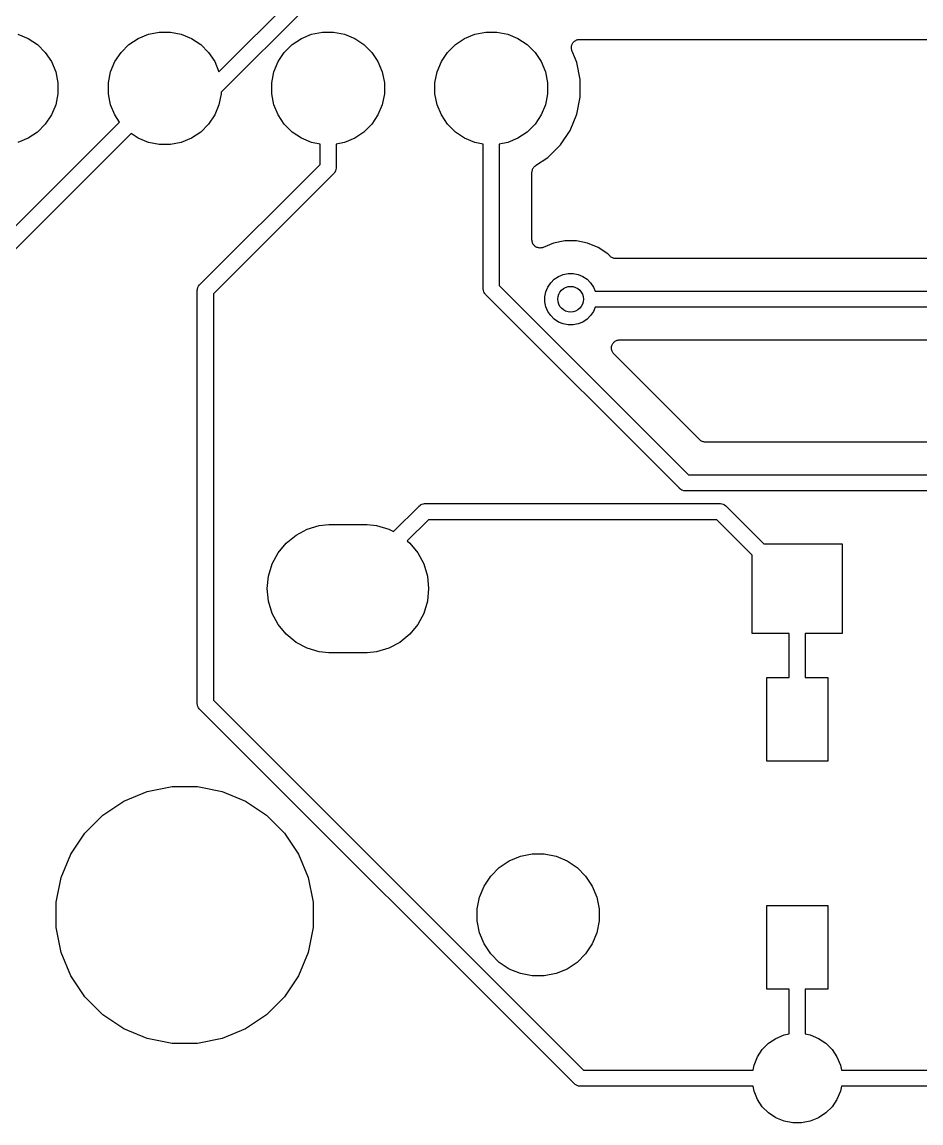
# Model space of a CAD drawing. Extents: x 1.13 to 10.46, y -5.5 to -3.29.
# Drawn here: x 2.13 to 2.681, y -5.27 to -4.596 of the extents above; entities that cross this region are included whole.
import ezdxf

# ---------------------------------------------------------------- set-up
doc = ezdxf.new("R2010")
doc.units = 0
doc.header["$MEASUREMENT"] = 0
doc.layers.add('BLACK', color=7, linetype='CONTINUOUS')

msp = doc.modelspace()

# ---------------------------------------------------------------- linework, layer by layer
at = {"layer": 'BLACK', "linetype": 'CONTINUOUS'}
for p, q in [((2.25048, -4.62611), (2.29858, -4.578)), ((2.30427, -4.58623), (2.25182, -4.63868)), ((2.20726, -4.60305), (2.21392, -4.60172)), ((2.21392, -4.60172), (2.22072, -4.60172)), ((2.22072, -4.60172), (2.22739, -4.60305)), ((2.30726, -4.60305), (2.31392, -4.60172)), ((2.31392, -4.60172), (2.32072, -4.60172)), ((2.32072, -4.60172), (2.32739, -4.60305)), ((2.40726, -4.60305), (2.41392, -4.60172)), ((2.41392, -4.60172), (2.42072, -4.60172)), ((2.42072, -4.60172), (2.42739, -4.60305)), ((2.12739, -4.60305), (2.13366, -4.60565)), ((2.13366, -4.60565), (2.13932, -4.60942)), ((2.19533, -4.60942), (2.20098, -4.60565)), ((2.20098, -4.60565), (2.20726, -4.60305)), ((2.22739, -4.60305), (2.23366, -4.60565)), ((2.23366, -4.60565), (2.23932, -4.60942)), ((2.29533, -4.60942), (2.30098, -4.60565)), ((2.30098, -4.60565), (2.30726, -4.60305)), ((2.32739, -4.60305), (2.33366, -4.60565)), ((2.33366, -4.60565), (2.33932, -4.60942)), ((2.39533, -4.60942), (2.40098, -4.60565)), ((2.40098, -4.60565), (2.40726, -4.60305)), ((2.42739, -4.60305), (2.43366, -4.60565)), ((2.43366, -4.60565), (2.43932, -4.60942)), ((2.46678, -4.60927), (2.467, -4.60886)), ((2.467, -4.60886), (2.46723, -4.60844)), ((2.46723, -4.60844), (2.46724, -4.60843)), ((2.46724, -4.60843), (2.46725, -4.60842)), ((2.46725, -4.60842), (2.46755, -4.60805)), ((2.46755, -4.60805), (2.46785, -4.60769)), ((2.46785, -4.60769), (2.46786, -4.60768)), ((2.46786, -4.60768), (2.46787, -4.60767)), ((2.46787, -4.60767), (2.46824, -4.60737)), ((2.46824, -4.60737), (2.46861, -4.60707)), ((2.46861, -4.60707), (2.46862, -4.60706)), ((2.46862, -4.60706), (2.46863, -4.60706)), ((2.46863, -4.60706), (2.46905, -4.60684)), ((2.46905, -4.60684), (2.46947, -4.60661)), ((2.46947, -4.60661), (2.46948, -4.60661)), ((2.46948, -4.60661), (2.46949, -4.6066)), ((2.46949, -4.6066), (2.46995, -4.60647)), ((2.46995, -4.60647), (2.4704, -4.60633)), ((2.4704, -4.60633), (2.47042, -4.60633)), ((2.47042, -4.60633), (2.47043, -4.60632)), ((2.47043, -4.60632), (2.4709, -4.60628)), ((2.4709, -4.60628), (2.47138, -4.60623)), ((2.47138, -4.60623), (6.26879, -4.60623)), ((2.13932, -4.60942), (2.14412, -4.61423)), ((2.14412, -4.61423), (2.1479, -4.61988)), ((2.18675, -4.61988), (2.19052, -4.61423)), ((2.19052, -4.61423), (2.19533, -4.60942)), ((2.23932, -4.60942), (2.24412, -4.61423)), ((2.24412, -4.61423), (2.2479, -4.61988)), ((2.28675, -4.61988), (2.29052, -4.61423)), ((2.29052, -4.61423), (2.29533, -4.60942)), ((2.33932, -4.60942), (2.34412, -4.61423)), ((2.34412, -4.61423), (2.3479, -4.61988)), ((2.38675, -4.61988), (2.39052, -4.61423)), ((2.39052, -4.61423), (2.39533, -4.60942)), ((2.43932, -4.60942), (2.44412, -4.61423)), ((2.44412, -4.61423), (2.4479, -4.61988)), ((2.46638, -4.61117), (2.46643, -4.61071)), ((2.46638, -4.61119), (2.46638, -4.61117)), ((2.46638, -4.6112), (2.46638, -4.61119)), ((2.46642, -4.61167), (2.46638, -4.6112)), ((2.46646, -4.61215), (2.46642, -4.61167)), ((2.46643, -4.61071), (2.46648, -4.61023)), ((2.46646, -4.61216), (2.46646, -4.61215)), ((2.46646, -4.61217), (2.46646, -4.61216)), ((2.4666, -4.61262), (2.46646, -4.61217)), ((2.46648, -4.6102), (2.46662, -4.60976)), ((2.46648, -4.61022), (2.46648, -4.6102)), ((2.46648, -4.61023), (2.46648, -4.61022)), ((2.46673, -4.61308), (2.4666, -4.61262)), ((2.46662, -4.60976), (2.46677, -4.6093)), ((2.46674, -4.61311), (2.46673, -4.61308)), ((2.46676, -4.61315), (2.46674, -4.61311)), ((2.46674, -4.61311), (2.46674, -4.61311)), ((2.46674, -4.61311), (2.46674, -4.61311)), ((2.46894, -4.61841), (2.46676, -4.61315)), ((2.46677, -4.60929), (2.46678, -4.60927)), ((2.46677, -4.6093), (2.46677, -4.60929)), ((2.1479, -4.61988), (2.1505, -4.62616)), ((2.18415, -4.62616), (2.18675, -4.61988)), ((2.2479, -4.61988), (2.25048, -4.62611)), ((2.28415, -4.62616), (2.28675, -4.61988)), ((2.3479, -4.61988), (2.3505, -4.62616)), ((2.38415, -4.62616), (2.38675, -4.61988)), ((2.4479, -4.61988), (2.4505, -4.62616)), ((2.46973, -4.62032), (2.46894, -4.61841)), ((2.47182, -4.63085), (2.46973, -4.62032)), ((2.1505, -4.62616), (2.15182, -4.63282)), ((2.18282, -4.63282), (2.18415, -4.62616)), ((2.28282, -4.63282), (2.28415, -4.62616)), ((2.3505, -4.62616), (2.35182, -4.63282)), ((2.38282, -4.63282), (2.38415, -4.62616)), ((2.4505, -4.62616), (2.45182, -4.63282)), ((2.15182, -4.63282), (2.15182, -4.63962)), ((2.18282, -4.63962), (2.18282, -4.63282)), ((2.28282, -4.63962), (2.28282, -4.63282)), ((2.35182, -4.63282), (2.35182, -4.63962)), ((2.38282, -4.63962), (2.38282, -4.63282)), ((2.45182, -4.63282), (2.45182, -4.63962)), ((2.47182, -4.64159), (2.47182, -4.63085)), ((2.15182, -4.63962), (2.1505, -4.64628)), ((2.18415, -4.64628), (2.18282, -4.63962)), ((2.25182, -4.63962), (2.2505, -4.64628)), ((2.25182, -4.63868), (2.25182, -4.63962)), ((2.28415, -4.64628), (2.28282, -4.63962)), ((2.35182, -4.63962), (2.3505, -4.64628)), ((2.38415, -4.64628), (2.38282, -4.63962)), ((2.45182, -4.63962), (2.4505, -4.64628)), ((2.46973, -4.65212), (2.47182, -4.64159)), ((2.1505, -4.64628), (2.1479, -4.65256)), ((2.18675, -4.65256), (2.18415, -4.64628)), ((2.2505, -4.64628), (2.2479, -4.65256)), ((2.28675, -4.65256), (2.28415, -4.64628)), ((2.3505, -4.64628), (2.3479, -4.65256)), ((2.38675, -4.65256), (2.38415, -4.64628)), ((2.4505, -4.64628), (2.4479, -4.65256)), ((2.1479, -4.65256), (2.14412, -4.65821)), ((2.18966, -4.65692), (2.18675, -4.65256)), ((2.2479, -4.65256), (2.24412, -4.65821)), ((2.29052, -4.65821), (2.28675, -4.65256)), ((2.3479, -4.65256), (2.34412, -4.65821)), ((2.39052, -4.65821), (2.38675, -4.65256)), ((2.4479, -4.65256), (2.44412, -4.65821)), ((2.46562, -4.66204), (2.46973, -4.65212)), ((1.92702, -4.91956), (2.18966, -4.65692)), ((2.14412, -4.65821), (2.13932, -4.66302)), ((2.24412, -4.65821), (2.23932, -4.66302)), ((2.29533, -4.66302), (2.29052, -4.65821)), ((2.34412, -4.65821), (2.33932, -4.66302)), ((2.39533, -4.66302), (2.39052, -4.65821)), ((2.44412, -4.65821), (2.43932, -4.66302)), ((2.45966, -4.67096), (2.46562, -4.66204)), ((2.19662, -4.66388), (1.93525, -4.92525)), ((2.13366, -4.66679), (2.12739, -4.66939)), ((2.13932, -4.66302), (2.13366, -4.66679)), ((2.20098, -4.66679), (2.19662, -4.66388)), ((2.20726, -4.66939), (2.20098, -4.66679)), ((2.21392, -4.67072), (2.20726, -4.66939)), ((2.22739, -4.66939), (2.22072, -4.67072)), ((2.23366, -4.66679), (2.22739, -4.66939)), ((2.23932, -4.66302), (2.23366, -4.66679)), ((2.30098, -4.66679), (2.29533, -4.66302)), ((2.30726, -4.66939), (2.30098, -4.66679)), ((2.3124, -4.67042), (2.30726, -4.66939)), ((2.32739, -4.66939), (2.32224, -4.67042)), ((2.33366, -4.66679), (2.32739, -4.66939)), ((2.33932, -4.66302), (2.33366, -4.66679)), ((2.40098, -4.66679), (2.39533, -4.66302)), ((2.40726, -4.66939), (2.40098, -4.66679)), ((2.4124, -4.67042), (2.40726, -4.66939)), ((2.42739, -4.66939), (2.42224, -4.67042)), ((2.43366, -4.66679), (2.42739, -4.66939)), ((2.43932, -4.66302), (2.43366, -4.66679)), ((2.22072, -4.67072), (2.21392, -4.67072)), ((2.3124, -4.68297), (2.3124, -4.67042)), ((2.32224, -4.67042), (2.32224, -4.68477)), ((2.4124, -4.75891), (2.4124, -4.67042)), ((2.42224, -4.67042), (2.42224, -4.75711)), ((2.45206, -4.67855), (2.45966, -4.67096)), ((2.23882, -4.75656), (2.3124, -4.68297)), ((2.44447, -4.68363), (2.45206, -4.67855)), ((2.32063, -4.68866), (2.24705, -4.76224)), ((2.32082, -4.68851), (2.32063, -4.68866)), ((2.32097, -4.68832), (2.32082, -4.68851)), ((2.32136, -4.68785), (2.32097, -4.68832)), ((2.32097, -4.68832), (2.32097, -4.68832)), ((2.32143, -4.68776), (2.32136, -4.68785)), ((2.32189, -4.6869), (2.32143, -4.68776)), ((2.32217, -4.68598), (2.32189, -4.6869)), ((2.32224, -4.68525), (2.32217, -4.68598)), ((2.32224, -4.68477), (2.32227, -4.68501)), ((2.32227, -4.68501), (2.32224, -4.68525)), ((2.32224, -4.68525), (2.32224, -4.68525)), ((2.44224, -4.68772), (2.4423, -4.68726)), ((2.44224, -4.68776), (2.44224, -4.68772)), ((2.44224, -4.68777), (2.44224, -4.68776)), ((2.44224, -4.68779), (2.44224, -4.68777)), ((2.44224, -4.68777), (2.44224, -4.68777)), ((2.44224, -4.72915), (2.44224, -4.68779)), ((2.4423, -4.68726), (2.44234, -4.6868)), ((2.44234, -4.6868), (2.44235, -4.68677)), ((2.44235, -4.68675), (2.44249, -4.68631)), ((2.44235, -4.68677), (2.44235, -4.68675)), ((2.44249, -4.68631), (2.44263, -4.68586)), ((2.44263, -4.68586), (2.44264, -4.68584)), ((2.44264, -4.68584), (2.44265, -4.68582)), ((2.44265, -4.68582), (2.44287, -4.68541)), ((2.44287, -4.68541), (2.44309, -4.685)), ((2.44309, -4.685), (2.44311, -4.68498)), ((2.44311, -4.68498), (2.44312, -4.68496)), ((2.44312, -4.68496), (2.44342, -4.68461)), ((2.44342, -4.68461), (2.44371, -4.68425)), ((2.44371, -4.68425), (2.44373, -4.68423)), ((2.44373, -4.68423), (2.44375, -4.68422)), ((2.44375, -4.68422), (2.44411, -4.68392)), ((2.44411, -4.68392), (2.44447, -4.68363)), ((2.44229, -4.72962), (2.44224, -4.72915)), ((2.44233, -4.73009), (2.44229, -4.72962)), ((2.44234, -4.73011), (2.44233, -4.73009)), ((2.44234, -4.73012), (2.44234, -4.73011)), ((2.44247, -4.73057), (2.44234, -4.73012)), ((2.46241, -4.72977), (2.4555, -4.73114)), ((2.46945, -4.72977), (2.46241, -4.72977)), ((2.47635, -4.73114), (2.46945, -4.72977)), ((2.44261, -4.73103), (2.44247, -4.73057)), ((2.44262, -4.73104), (2.44261, -4.73103)), ((2.44262, -4.73105), (2.44262, -4.73104)), ((2.44285, -4.73148), (2.44262, -4.73105)), ((2.44307, -4.73189), (2.44285, -4.73148)), ((2.44307, -4.7319), (2.44307, -4.73189)), ((2.44308, -4.73191), (2.44307, -4.7319)), ((2.44338, -4.73229), (2.44308, -4.73191)), ((2.44368, -4.73265), (2.44338, -4.73229)), ((2.44369, -4.73266), (2.44368, -4.73265)), ((2.4437, -4.73267), (2.44369, -4.73266)), ((2.44406, -4.73297), (2.4437, -4.73267)), ((2.44443, -4.73328), (2.44406, -4.73297)), ((2.44444, -4.73328), (2.44443, -4.73328)), ((2.44445, -4.73329), (2.44444, -4.73328)), ((2.44487, -4.73352), (2.44445, -4.73329)), ((2.44528, -4.73375), (2.44487, -4.73352)), ((2.44529, -4.73375), (2.44528, -4.73375)), ((2.44531, -4.73376), (2.44529, -4.73375)), ((2.44576, -4.7339), (2.44531, -4.73376)), ((2.44621, -4.73404), (2.44576, -4.7339)), ((2.44623, -4.73404), (2.44621, -4.73404)), ((2.44624, -4.73404), (2.44623, -4.73404)), ((2.44672, -4.73409), (2.44624, -4.73404)), ((2.44718, -4.73415), (2.44672, -4.73409)), ((2.4472, -4.73415), (2.44718, -4.73415)), ((2.44721, -4.73415), (2.4472, -4.73415)), ((2.44768, -4.7341), (2.44721, -4.73415)), ((2.44816, -4.73406), (2.44768, -4.7341)), ((2.44817, -4.73406), (2.44816, -4.73406)), ((2.44818, -4.73406), (2.44817, -4.73406)), ((2.44863, -4.73393), (2.44818, -4.73406)), ((2.44909, -4.73379), (2.44863, -4.73393)), ((2.44912, -4.73378), (2.44909, -4.73379)), ((2.44916, -4.73377), (2.44912, -4.73378)), ((2.44912, -4.73378), (2.44912, -4.73378)), ((2.44912, -4.73378), (2.44912, -4.73378)), ((2.4555, -4.73114), (2.44916, -4.73377)), ((2.48286, -4.73383), (2.47635, -4.73114)), ((2.48872, -4.73775), (2.48286, -4.73383)), ((2.4901, -4.73913), (2.48872, -4.73775)), ((2.49045, -4.73942), (2.4901, -4.73913)), ((2.49081, -4.73972), (2.49045, -4.73942)), ((2.49083, -4.73973), (2.49081, -4.73972)), ((2.49085, -4.73975), (2.49083, -4.73973)), ((2.49126, -4.73996), (2.49085, -4.73975)), ((2.49166, -4.74019), (2.49126, -4.73996)), ((2.49169, -4.7402), (2.49166, -4.74019)), ((2.49171, -4.74021), (2.49169, -4.7402)), ((2.49215, -4.74034), (2.49171, -4.74021)), ((2.49259, -4.74048), (2.49215, -4.74034)), ((2.49262, -4.74049), (2.49259, -4.74048)), ((2.49264, -4.74049), (2.49262, -4.74049)), ((2.4931, -4.74054), (2.49264, -4.74049)), ((2.49356, -4.74059), (2.4931, -4.74054)), ((2.49361, -4.74059), (2.49356, -4.74059)), ((2.49362, -4.74059), (2.49361, -4.74059)), ((2.49363, -4.74059), (2.49362, -4.74059)), ((2.49362, -4.74059), (2.49362, -4.74059)), ((5.71008, -4.74059), (2.49363, -4.74059)), ((2.45847, -4.75156), (2.46133, -4.75037)), ((2.46133, -4.75037), (2.46438, -4.74977)), ((2.46438, -4.74977), (2.46748, -4.74977)), ((2.46748, -4.74977), (2.47052, -4.75037)), ((2.47052, -4.75037), (2.47339, -4.75156)), ((2.23802, -4.75746), (2.23863, -4.75671)), ((2.23863, -4.75671), (2.23882, -4.75656)), ((2.42224, -4.75711), (2.5382, -4.87308)), ((2.45197, -4.75805), (2.4537, -4.75547)), ((2.4537, -4.75547), (2.45589, -4.75328)), ((2.45589, -4.75328), (2.45847, -4.75156)), ((2.47339, -4.75156), (2.47597, -4.75328)), ((2.47597, -4.75328), (2.47816, -4.75547)), ((2.47816, -4.75547), (2.47988, -4.75805)), ((2.23718, -4.76021), (2.23721, -4.75997)), ((2.23721, -4.76045), (2.23718, -4.76021)), ((2.23721, -4.75996), (2.23728, -4.75924)), ((2.23721, -4.75997), (2.23721, -4.75996)), ((2.23721, -5.01303), (2.23721, -4.76045)), ((2.23728, -4.75924), (2.23756, -4.75831)), ((2.23756, -4.75831), (2.23802, -4.75746)), ((2.24705, -4.76224), (2.24705, -5.01123)), ((2.41238, -4.75915), (2.4124, -4.75891)), ((2.41247, -4.76012), (2.41238, -4.75915)), ((2.41275, -4.76105), (2.41247, -4.76012)), ((2.41321, -4.7619), (2.41275, -4.76105)), ((2.41354, -4.7623), (2.41321, -4.7619)), ((2.41383, -4.76265), (2.41354, -4.7623)), ((2.41401, -4.7628), (2.41383, -4.76265)), ((2.53252, -4.88131), (2.41401, -4.7628)), ((2.45018, -4.76396), (2.45078, -4.76092)), ((2.45018, -4.76706), (2.45018, -4.76396)), ((2.45078, -4.76092), (2.45197, -4.75805)), ((2.47988, -4.75805), (2.48093, -4.76059)), ((2.48093, -4.76059), (6.35289, -4.76059)), ((2.45078, -4.77011), (2.45018, -4.76706)), ((2.45197, -4.77297), (2.45078, -4.77011)), ((2.48093, -4.77043), (2.47988, -4.77297)), ((6.35469, -4.77043), (2.48093, -4.77043)), ((2.4537, -4.77555), (2.45197, -4.77297)), ((2.45589, -4.77775), (2.4537, -4.77555)), ((2.47816, -4.77555), (2.47597, -4.77775)), ((2.47988, -4.77297), (2.47816, -4.77555)), ((2.45847, -4.77947), (2.45589, -4.77775)), ((2.46133, -4.78066), (2.45847, -4.77947)), ((2.46438, -4.78126), (2.46133, -4.78066)), ((2.46748, -4.78126), (2.46438, -4.78126)), ((2.47052, -4.78066), (2.46748, -4.78126)), ((2.47339, -4.77947), (2.47052, -4.78066)), ((2.47597, -4.77775), (2.47339, -4.77947)), ((2.49317, -4.79126), (2.49359, -4.79104)), ((2.49359, -4.79104), (2.49401, -4.79081)), ((2.49401, -4.79081), (2.49402, -4.79081)), ((2.49402, -4.79081), (2.49403, -4.79081)), ((2.49403, -4.79081), (2.49449, -4.79067)), ((2.49449, -4.79067), (2.49495, -4.79053)), ((2.49495, -4.79053), (2.49496, -4.79053)), ((2.49496, -4.79053), (2.49497, -4.79053)), ((2.49497, -4.79053), (2.49544, -4.79048)), ((2.49544, -4.79048), (2.49592, -4.79043)), ((2.49592, -4.79043), (6.35346, -4.79043)), ((2.49092, -4.79538), (2.49097, -4.79491)), ((2.49092, -4.79539), (2.49092, -4.79538)), ((2.49092, -4.7954), (2.49092, -4.79539)), ((2.49096, -4.79587), (2.49092, -4.7954)), ((2.491, -4.79635), (2.49096, -4.79587)), ((2.49097, -4.79491), (2.49102, -4.79443)), ((2.49101, -4.79636), (2.491, -4.79635)), ((2.49101, -4.79637), (2.49101, -4.79636)), ((2.49114, -4.79682), (2.49101, -4.79637)), ((2.49102, -4.79442), (2.49103, -4.79441)), ((2.49102, -4.79443), (2.49102, -4.79442)), ((2.49103, -4.79441), (2.49117, -4.79396)), ((2.49128, -4.79729), (2.49114, -4.79682)), ((2.49117, -4.79396), (2.49131, -4.7935)), ((2.49128, -4.7973), (2.49128, -4.79729)), ((2.49128, -4.79731), (2.49128, -4.7973)), ((2.4915, -4.79773), (2.49128, -4.79731)), ((2.49131, -4.79349), (2.49132, -4.79348)), ((2.49131, -4.7935), (2.49131, -4.79349)), ((2.49132, -4.79348), (2.49155, -4.79306)), ((2.49173, -4.79816), (2.4915, -4.79773)), ((2.49155, -4.79306), (2.49177, -4.79264)), ((2.49177, -4.79264), (2.49178, -4.79263)), ((2.49178, -4.79262), (2.49209, -4.79226)), ((2.49178, -4.79263), (2.49178, -4.79262)), ((2.49209, -4.79226), (2.4924, -4.79189)), ((2.4924, -4.79188), (2.49241, -4.79187)), ((2.4924, -4.79189), (2.4924, -4.79188)), ((2.49241, -4.79187), (2.49278, -4.79157)), ((2.49278, -4.79157), (2.49315, -4.79127)), ((2.49315, -4.79127), (2.49316, -4.79127)), ((2.49316, -4.79127), (2.49317, -4.79126)), ((2.49174, -4.79817), (2.49173, -4.79816)), ((2.49173, -4.79816), (2.49173, -4.79816)), ((2.49203, -4.79854), (2.49174, -4.79817)), ((2.49234, -4.79892), (2.49203, -4.79854)), ((2.49235, -4.79893), (2.49234, -4.79892)), ((2.49238, -4.79897), (2.49235, -4.79893)), ((2.49235, -4.79893), (2.49235, -4.79893)), ((2.49235, -4.79893), (2.49235, -4.79893)), ((2.54502, -4.85161), (2.49238, -4.79897)), ((2.54538, -4.8519), (2.54502, -4.85161)), ((2.54574, -4.8522), (2.54538, -4.8519)), ((2.54576, -4.85221), (2.54574, -4.8522)), ((2.54578, -4.85223), (2.54576, -4.85221)), ((2.54619, -4.85245), (2.54578, -4.85223)), ((2.54659, -4.85267), (2.54619, -4.85245)), ((2.54662, -4.85268), (2.54659, -4.85267)), ((2.54664, -4.85269), (2.54662, -4.85268)), ((2.54708, -4.85283), (2.54664, -4.85269)), ((2.54752, -4.85297), (2.54708, -4.85283)), ((2.54755, -4.85297), (2.54752, -4.85297)), ((2.54757, -4.85298), (2.54755, -4.85297)), ((2.54803, -4.85302), (2.54757, -4.85298)), ((2.54849, -4.85307), (2.54803, -4.85302)), ((2.54854, -4.85308), (2.54849, -4.85307)), ((2.54856, -4.85308), (2.54854, -4.85308)), ((2.54854, -4.85308), (2.54854, -4.85308)), ((2.54854, -4.85308), (2.54854, -4.85308)), ((5.63134, -4.85308), (2.54856, -4.85308)), ((2.5382, -4.87308), (5.63257, -4.87308)), ((2.53267, -4.88149), (2.53252, -4.88131)), ((2.53286, -4.88165), (2.53267, -4.88149)), ((2.53342, -4.88211), (2.53286, -4.88165)), ((2.5341, -4.88247), (2.53342, -4.88211)), ((2.53427, -4.88257), (2.5341, -4.88247)), ((2.5352, -4.88285), (2.53427, -4.88257)), ((2.53592, -4.88292), (2.5352, -4.88285)), ((2.53593, -4.88292), (2.53592, -4.88292)), ((2.53617, -4.88294), (2.53593, -4.88292)), ((2.53641, -4.88292), (2.53617, -4.88294)), ((5.63077, -4.88292), (2.53641, -4.88292)), ((2.35751, -4.90797), (2.37308, -4.8924)), ((2.37308, -4.8924), (2.37323, -4.89222)), ((2.37323, -4.89222), (2.37342, -4.89206)), ((2.37342, -4.89206), (2.37394, -4.89163)), ((2.37342, -4.89206), (2.37342, -4.89206)), ((2.37394, -4.89163), (2.37398, -4.8916)), ((2.37398, -4.8916), (2.37484, -4.89114)), ((2.37484, -4.89114), (2.37576, -4.89086)), ((2.37576, -4.89086), (2.37649, -4.89079)), ((2.37649, -4.89079), (2.37673, -4.89077)), ((2.37649, -4.89079), (2.37649, -4.89079)), ((2.37673, -4.89077), (2.37697, -4.89079)), ((2.37697, -4.89079), (2.55728, -4.89079)), ((2.55728, -4.89079), (2.55752, -4.89077)), ((2.55752, -4.89077), (2.55777, -4.89079)), ((2.55777, -4.89079), (2.55777, -4.89079)), ((2.55777, -4.89079), (2.55849, -4.89086)), ((2.55849, -4.89086), (2.55942, -4.89114)), ((2.55942, -4.89114), (2.56027, -4.8916)), ((2.56027, -4.8916), (2.56102, -4.89222)), ((2.56102, -4.89222), (2.56118, -4.8924)), ((2.56118, -4.8924), (2.58418, -4.91541)), ((2.30455, -4.90636), (2.31197, -4.90411)), ((2.31197, -4.90411), (2.31775, -4.90354)), ((2.31775, -4.90354), (2.3413, -4.90354)), ((2.3413, -4.90354), (2.34709, -4.90411)), ((2.34709, -4.90411), (2.35451, -4.90636)), ((2.37877, -4.90063), (2.36576, -4.91364)), ((2.55549, -4.90063), (2.37877, -4.90063)), ((2.57722, -4.92237), (2.55549, -4.90063)), ((2.29171, -4.91494), (2.29771, -4.91002)), ((2.29771, -4.91002), (2.30455, -4.90636)), ((2.35451, -4.90636), (2.35751, -4.90797)), ((2.28679, -4.92093), (2.29171, -4.91494)), ((2.36576, -4.91364), (2.36734, -4.91494)), ((2.36734, -4.91494), (2.37226, -4.92093)), ((2.58418, -4.91541), (2.63222, -4.91541)), ((2.63222, -4.91541), (2.63222, -4.97041)), ((2.28314, -4.92777), (2.28679, -4.92093)), ((2.37226, -4.92093), (2.37592, -4.92777)), ((2.57722, -4.97041), (2.57722, -4.92237)), ((2.28088, -4.9352), (2.28314, -4.92777)), ((2.37592, -4.92777), (2.37817, -4.9352)), ((2.28012, -4.94291), (2.28088, -4.9352)), ((2.37817, -4.9352), (2.37893, -4.94291)), ((2.28088, -4.95063), (2.28012, -4.94291)), ((2.37893, -4.94291), (2.37817, -4.95063)), ((2.28314, -4.95805), (2.28088, -4.95063)), ((2.37817, -4.95063), (2.37592, -4.95805)), ((2.28679, -4.96489), (2.28314, -4.95805)), ((2.37592, -4.95805), (2.37226, -4.96489)), ((2.29171, -4.97089), (2.28679, -4.96489)), ((2.37226, -4.96489), (2.36734, -4.97089)), ((2.29771, -4.97581), (2.29171, -4.97089)), ((2.36734, -4.97089), (2.36135, -4.97581)), ((2.5998, -4.97041), (2.57722, -4.97041)), ((2.5998, -4.99744), (2.5998, -4.97041)), ((2.63222, -4.97041), (2.60965, -4.97041)), ((2.60965, -4.97041), (2.60965, -4.99744)), ((2.30455, -4.97946), (2.29771, -4.97581)), ((2.31197, -4.98171), (2.30455, -4.97946)), ((2.35451, -4.97946), (2.34709, -4.98171)), ((2.36135, -4.97581), (2.35451, -4.97946)), ((2.31775, -4.98228), (2.31197, -4.98171)), ((2.3413, -4.98228), (2.31775, -4.98228)), ((2.34709, -4.98171), (2.3413, -4.98228)), ((2.58602, -5.04862), (2.58602, -4.99744)), ((2.58602, -4.99744), (2.5998, -4.99744)), ((2.60965, -4.99744), (2.62343, -4.99744)), ((2.62343, -4.99744), (2.62343, -5.04862)), ((2.23718, -5.01327), (2.23721, -5.01303)), ((2.23728, -5.01423), (2.23718, -5.01327)), ((2.24705, -5.01123), (2.47381, -5.23799)), ((2.23756, -5.01516), (2.23728, -5.01423)), ((2.23802, -5.01602), (2.23756, -5.01516)), ((2.23847, -5.01657), (2.23802, -5.01602)), ((2.23863, -5.01677), (2.23847, -5.01657)), ((2.23882, -5.01692), (2.23863, -5.01677)), ((2.46812, -5.24622), (2.23882, -5.01692)), ((2.62343, -5.04862), (2.58602, -5.04862)), ((2.19223, -5.07313), (2.20656, -5.0672)), ((2.20656, -5.0672), (2.22177, -5.06417)), ((2.22177, -5.06417), (2.23728, -5.06417)), ((2.23728, -5.06417), (2.2525, -5.0672)), ((2.2525, -5.0672), (2.26682, -5.07313)), ((2.17933, -5.08175), (2.19223, -5.07313)), ((2.26682, -5.07313), (2.27972, -5.08175)), ((2.16837, -5.09272), (2.17933, -5.08175)), ((2.27972, -5.08175), (2.29069, -5.09272)), ((2.15975, -5.10562), (2.16837, -5.09272)), ((2.29069, -5.09272), (2.29931, -5.10562)), ((2.15381, -5.11995), (2.15975, -5.10562)), ((2.29931, -5.10562), (2.30524, -5.11995)), ((2.42835, -5.10977), (2.43515, -5.10695)), ((2.43515, -5.10695), (2.44238, -5.10551)), ((2.44238, -5.10551), (2.44975, -5.10551)), ((2.44975, -5.10551), (2.45697, -5.10695)), ((2.45697, -5.10695), (2.46378, -5.10977)), ((2.41701, -5.11907), (2.42222, -5.11386)), ((2.42222, -5.11386), (2.42835, -5.10977)), ((2.46378, -5.10977), (2.46991, -5.11386)), ((2.46991, -5.11386), (2.47511, -5.11907)), ((2.15079, -5.13516), (2.15381, -5.11995)), ((2.30524, -5.11995), (2.30827, -5.13516)), ((2.41292, -5.1252), (2.41701, -5.11907)), ((2.47511, -5.11907), (2.47921, -5.1252)), ((2.4101, -5.132), (2.41292, -5.1252)), ((2.47921, -5.1252), (2.48203, -5.132)), ((2.15079, -5.15067), (2.15079, -5.13516)), ((2.30827, -5.13516), (2.30827, -5.15067)), ((2.40866, -5.13923), (2.4101, -5.132)), ((2.48203, -5.132), (2.48346, -5.13923)), ((2.40866, -5.1466), (2.40866, -5.13923)), ((2.48346, -5.13923), (2.48346, -5.1466)), ((2.58602, -5.18839), (2.58602, -5.1372)), ((2.58602, -5.1372), (2.62343, -5.1372)), ((2.62343, -5.1372), (2.62343, -5.18839)), ((2.4101, -5.15382), (2.40866, -5.1466)), ((2.48346, -5.1466), (2.48203, -5.15382)), ((2.15381, -5.16588), (2.15079, -5.15067)), ((2.30827, -5.15067), (2.30524, -5.16588)), ((2.41292, -5.16063), (2.4101, -5.15382)), ((2.48203, -5.15382), (2.47921, -5.16063)), ((2.41701, -5.16676), (2.41292, -5.16063)), ((2.47921, -5.16063), (2.47511, -5.16676)), ((2.15975, -5.18021), (2.15381, -5.16588)), ((2.30524, -5.16588), (2.29931, -5.18021)), ((2.42222, -5.17197), (2.41701, -5.16676)), ((2.47511, -5.16676), (2.46991, -5.17197)), ((2.42835, -5.17606), (2.42222, -5.17197)), ((2.46991, -5.17197), (2.46378, -5.17606)), ((2.16837, -5.19311), (2.15975, -5.18021)), ((2.29931, -5.18021), (2.29069, -5.19311)), ((2.43515, -5.17888), (2.42835, -5.17606)), ((2.44238, -5.18031), (2.43515, -5.17888)), ((2.44975, -5.18031), (2.44238, -5.18031)), ((2.45697, -5.17888), (2.44975, -5.18031)), ((2.46378, -5.17606), (2.45697, -5.17888)), ((2.5998, -5.18839), (2.58602, -5.18839)), ((2.5998, -5.21585), (2.5998, -5.18839)), ((2.62343, -5.18839), (2.60965, -5.18839)), ((2.60965, -5.18839), (2.60965, -5.21585)), ((2.17933, -5.20407), (2.16837, -5.19311)), ((2.29069, -5.19311), (2.27972, -5.20407)), ((2.19223, -5.21269), (2.17933, -5.20407)), ((2.27972, -5.20407), (2.26682, -5.21269)), ((2.20656, -5.21863), (2.19223, -5.21269)), ((2.26682, -5.21269), (2.2525, -5.21863)), ((2.5967, -5.21647), (2.5998, -5.21585)), ((2.60965, -5.21585), (2.61275, -5.21647)), ((2.22177, -5.22165), (2.20656, -5.21863)), ((2.23728, -5.22165), (2.22177, -5.22165)), ((2.2525, -5.21863), (2.23728, -5.22165)), ((2.58336, -5.22538), (2.58719, -5.22155)), ((2.58719, -5.22155), (2.5917, -5.21854)), ((2.5917, -5.21854), (2.5967, -5.21647)), ((2.61275, -5.21647), (2.61775, -5.21854)), ((2.61775, -5.21854), (2.62225, -5.22155)), ((2.62225, -5.22155), (2.62609, -5.22538)), ((2.58035, -5.22989), (2.58336, -5.22538)), ((2.62609, -5.22538), (2.62909, -5.22989)), ((2.57766, -5.23799), (2.57828, -5.23489)), ((2.57828, -5.23489), (2.58035, -5.22989)), ((2.62909, -5.22989), (2.63117, -5.23489)), ((2.63117, -5.23489), (2.63178, -5.23799)), ((2.47381, -5.23799), (2.57766, -5.23799)), ((2.63178, -5.23799), (3.32625, -5.23799)), ((2.46827, -5.24641), (2.46812, -5.24622)), ((2.46846, -5.24656), (2.46827, -5.24641)), ((2.46879, -5.24684), (2.46846, -5.24656)), ((2.46846, -5.24656), (2.46846, -5.24656)), ((2.46902, -5.24703), (2.46879, -5.24684)), ((2.46988, -5.24748), (2.46902, -5.24703)), ((2.47081, -5.24776), (2.46988, -5.24748)), ((2.47153, -5.24783), (2.47081, -5.24776)), ((2.47177, -5.24786), (2.47153, -5.24783)), ((2.47153, -5.24783), (2.47153, -5.24783)), ((2.47201, -5.24783), (2.47177, -5.24786)), ((2.57766, -5.24783), (2.47201, -5.24783)), ((2.57828, -5.25093), (2.57766, -5.24783)), ((2.63178, -5.24783), (2.63117, -5.25093)), ((3.32593, -5.24783), (2.63178, -5.24783)), ((2.58035, -5.25594), (2.57828, -5.25093)), ((2.58336, -5.26044), (2.58035, -5.25594)), ((2.62909, -5.25594), (2.62609, -5.26044)), ((2.63117, -5.25093), (2.62909, -5.25594)), ((2.58719, -5.26427), (2.58336, -5.26044)), ((2.62609, -5.26044), (2.62225, -5.26427)), ((2.5917, -5.26728), (2.58719, -5.26427)), ((2.5967, -5.26936), (2.5917, -5.26728)), ((2.60202, -5.27041), (2.5967, -5.26936)), ((2.61275, -5.26936), (2.60743, -5.27041)), ((2.61775, -5.26728), (2.61275, -5.26936)), ((2.62225, -5.26427), (2.61775, -5.26728)), ((2.60743, -5.27041), (2.60202, -5.27041))]:
    msp.add_line(p, q, dxfattribs=at)
at = {"layer": 'BLACK'}
msp.add_circle((2.46593, -4.76551), 0.00787, dxfattribs=at)

doc.saveas('drawing.dxf')
